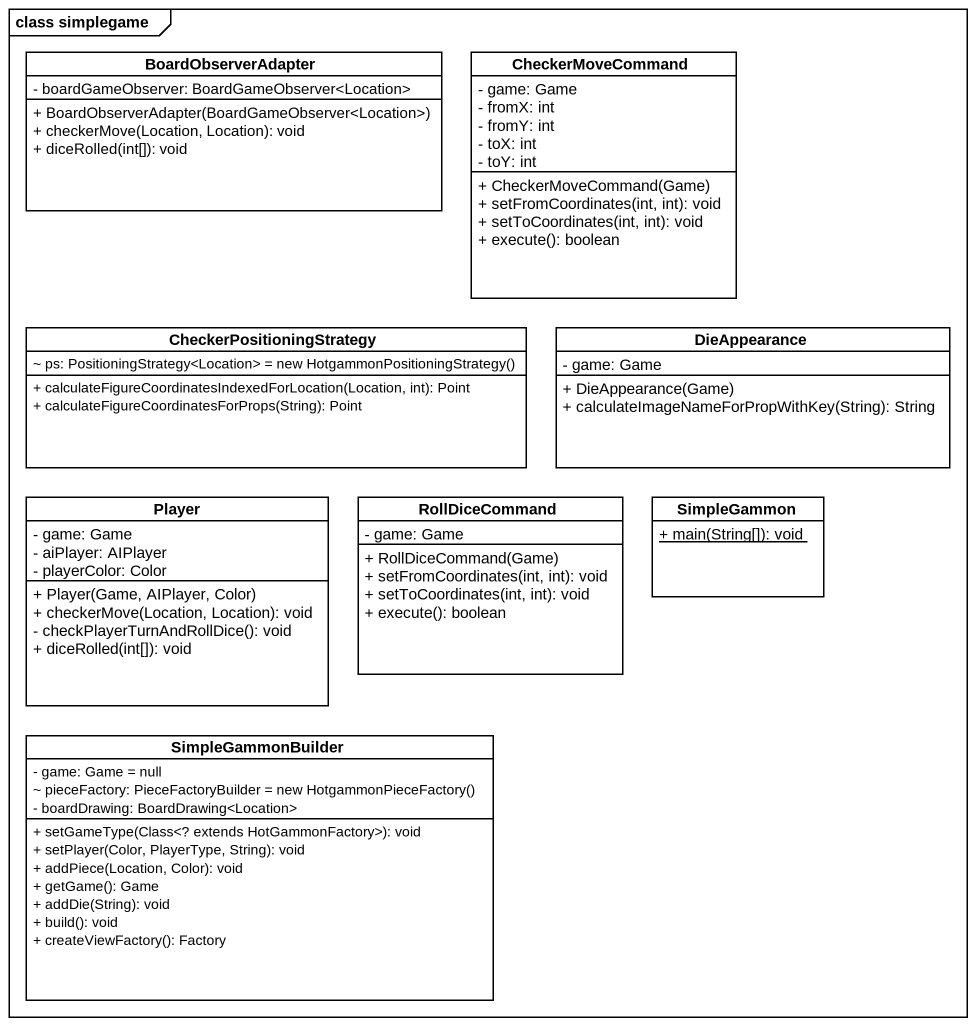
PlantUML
@startuml
mainframe class simplegame
hide circle
hide empty members
skinparam classAttributeIconSize 0
class BoardObserverAdapter {
  - boardGameObserver: BoardGameObserver<Location>
  + BoardObserverAdapter(BoardGameObserver<Location>)
  + checkerMove(Location, Location): void
  + diceRolled(int[]): void
}
class CheckerMoveCommand {
  - game: Game
  - fromX: int
  - fromY: int
  - toX: int
  - toY: int
  + CheckerMoveCommand(Game)
  + setFromCoordinates(int, int): void
  + setToCoordinates(int, int): void
  + execute(): boolean
}
class CheckerPositioningStrategy {
  {field} ~ ps: PositioningStrategy<Location> = new HotgammonPositioningStrategy()
  + calculateFigureCoordinatesIndexedForLocation(Location, int): Point
  + calculateFigureCoordinatesForProps(String): Point
}
class DieAppearance {
  - game: Game
  + DieAppearance(Game)
  + calculateImageNameForPropWithKey(String): String
}
class Player {
  - game: Game
  - aiPlayer: AIPlayer
  - playerColor: Color
  + Player(Game, AIPlayer, Color)
  + checkerMove(Location, Location): void
  - checkPlayerTurnAndRollDice(): void
  + diceRolled(int[]): void
}
class RollDiceCommand {
  - game: Game
  + RollDiceCommand(Game)
  + setFromCoordinates(int, int): void
  + setToCoordinates(int, int): void
  + execute(): boolean
}
class SimpleGammon {
  {static} + main(String[]): void
}
class SimpleGammonBuilder {
  - game: Game = null
  {field} ~ pieceFactory: PieceFactoryBuilder = new HotgammonPieceFactory()
  - boardDrawing: BoardDrawing<Location>
  + setGameType(Class<? extends HotGammonFactory>): void
  + setPlayer(Color, PlayerType, String): void
  + addPiece(Location, Color): void
  + getGame(): Game
  + addDie(String): void
  + build(): void
  + createViewFactory(): Factory
}
@enduml
